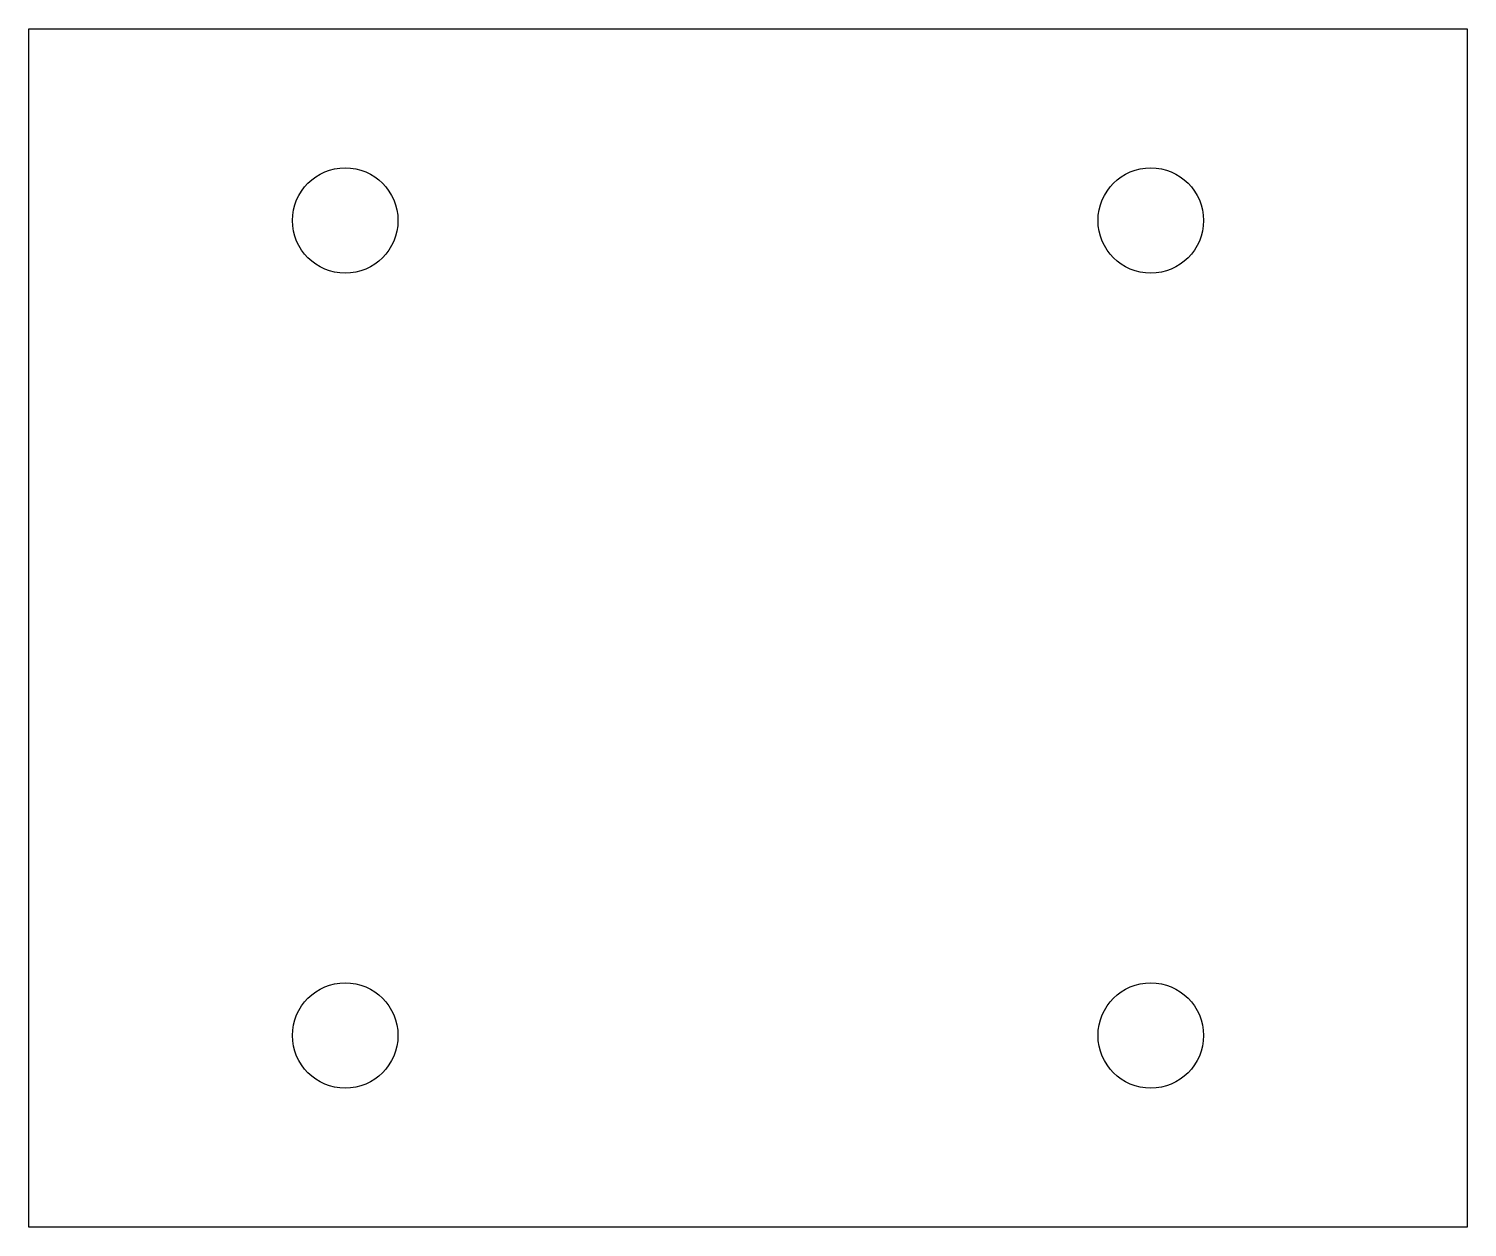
# Model space of a CAD drawing. Header units: millimetres. Extents: x -15 to 15, y -12.5 to 12.5.
import ezdxf

# ---------------------------------------------------------------- set-up
doc = ezdxf.new("R2010")
doc.units = ezdxf.units.MM
doc.layers.get('0').update_dxf_attribs({"linetype": 'CONTINUOUS'})

msp = doc.modelspace()

# ---------------------------------------------------------------- linework, layer by layer
msp.add_lwpolyline([(15, -12.5), (-15, -12.5), (-15, 12.5), (15, 12.5)], close=True)
msp.add_lwpolyline([(15, -12.5), (-15, -12.5), (-15, 12.5), (15, 12.5)], close=True)
for centre in [(-8.4, 8.5), (-8.4, 8.5), (8.4, 8.5), (8.4, 8.5), (-8.4, -8.5), (-8.4, -8.5), (8.4, -8.5), (8.4, -8.5)]:
    msp.add_circle(centre, 1.1)

doc.saveas('drawing.dxf')
